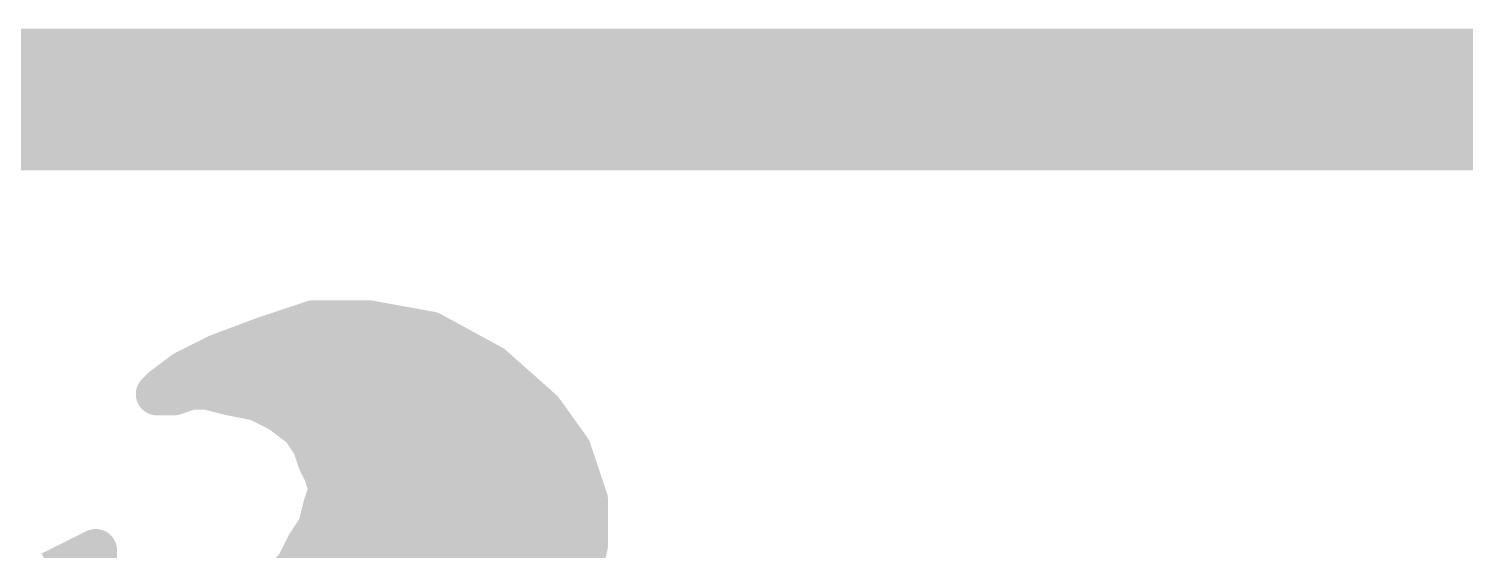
# Model space of a CAD drawing. Extents: x -15.2 to 25.5, y -11.4 to 25.5.
# Drawn here: x 10.045 to 12.619, y 24.592 to 25.527 of the extents above; entities that cross this region are included whole.
import ezdxf

# ---------------------------------------------------------------- set-up
doc = ezdxf.new("R2010")
doc.units = 0
for name, color, linetype in [('1', 12, 'CONTINUOUS'), ('16', 132, 'CONTINUOUS'), ('20', 53, 'CONTINUOUS'), ('22', 40, 'CONTINUOUS')]:
    doc.layers.add(name, color=color, linetype=linetype)

msp = doc.modelspace()

# ---------------------------------------------------------------- linework, layer by layer
at = {"layer": '1', "const_width": 0.254}
msp.add_lwpolyline([(0, 25.4), (25.4, 25.4)], dxfattribs=at)
at = {"layer": '16', "const_width": 0.254}
msp.add_lwpolyline([(0, 25.4), (25.4, 25.4)], dxfattribs=at)
at = {"layer": '20', "const_width": 0.2032}
msp.add_lwpolyline([(0, 25.4), (25.4, 25.4)], dxfattribs=at)
at = {"layer": '22', "const_width": 0.0762}
for points in [[(10.465, 24.972), (10.555, 25.002)], [(10.5298, 24.9936), (10.7012, 24.9936)], [(10.555, 25.002), (10.655, 25.002)], [(10.655, 25.002), (10.765, 24.982)], [(10.765, 24.982), (10.875, 24.922)], [(10.385, 24.942), (10.465, 24.972)], [(10.325, 24.912), (10.385, 24.942)], [(10.285, 24.882), (10.325, 24.912)], [(10.3358, 24.9174), (10.8802, 24.9174)], [(10.875, 24.922), (10.965, 24.842)], [(10.275, 24.872), (10.285, 24.882)], [(10.335, 24.882), (10.305, 24.872)], [(10.365, 24.882), (10.335, 24.882)], [(10.405, 24.872), (10.365, 24.882)], [(10.305, 24.872), (10.275, 24.872)], [(10.455, 24.862), (10.405, 24.872)], [(10.495, 24.842), (10.455, 24.862)], [(10.535, 24.812), (10.495, 24.842)], [(10.4961, 24.8412), (10.9656, 24.8412)], [(10.965, 24.842), (11.015, 24.772)], [(10.555, 24.782), (10.535, 24.812)], [(10.565, 24.752), (10.555, 24.782)], [(10.5607, 24.765), (11.0173, 24.765)], [(10.575, 24.732), (10.565, 24.752)], [(11.015, 24.772), (11.045, 24.682)], [(10.585, 24.702), (10.575, 24.732)], [(10.575, 24.672), (10.585, 24.702)], [(10.5806, 24.6888), (11.0427, 24.6888)], [(11.045, 24.682), (11.045, 24.602)], [(10.565, 24.632), (10.575, 24.672)], [(10.545, 24.602), (10.565, 24.632)], [(10.525, 24.562), (10.545, 24.602)], [(10.5521, 24.6126), (11.045, 24.6126)], [(11.045, 24.602), (11.025, 24.512)], [(10.085, 24.552), (10.165, 24.592)], [(10.165, 24.592), (10.165, 24.512)], [(10.495, 24.532), (10.525, 24.562)]]:
    msp.add_lwpolyline(points, dxfattribs=at)
at = {"layer": '22', "const_width": 0.0381}
for points in [[(10.5298, 25.0127, 1), (10.5298, 24.9746)], [(10.555, 25.0211, 1), (10.555, 24.983)], [(10.561, 24.9839, 1), (10.549, 25.0201)], [(10.6584, 25.0207, 1), (10.6516, 24.9833)], [(10.655, 24.983, 1), (10.655, 25.0211)], [(10.7012, 24.9746, 1), (10.7012, 25.0127)], [(10.7741, 24.9987, 1), (10.7559, 24.9653)], [(10.7616, 24.9633, 1), (10.7684, 25.0007)], [(10.459, 24.9901, 1), (10.471, 24.9539)], [(10.4717, 24.9542, 1), (10.4583, 24.9898)], [(10.3783, 24.9598, 1), (10.3917, 24.9242)], [(10.3935, 24.925, 1), (10.3765, 24.959)], [(10.3165, 24.929, 1), (10.3335, 24.895)], [(10.3364, 24.8968, 1), (10.3136, 24.9272)], [(10.3358, 24.9365, 1), (10.3358, 24.8984)], [(10.8877, 24.9362, 1), (10.8623, 24.9078)], [(10.8659, 24.9053, 1), (10.8841, 24.9387)], [(10.8802, 24.8984, 1), (10.8802, 24.9365)], [(10.2985, 24.8685, 1), (10.2715, 24.8955)], [(10.335, 24.9011, 1), (10.335, 24.863)], [(10.341, 24.8639, 1), (10.329, 24.9001)], [(10.3696, 24.9005, 1), (10.3604, 24.8635)], [(10.365, 24.863, 1), (10.365, 24.9011)], [(10.275, 24.891, 1), (10.275, 24.8529)], [(10.2615, 24.8855, 1), (10.2885, 24.8585)], [(10.2736, 24.8972, 1), (10.2964, 24.8668)], [(10.299, 24.8901, 1), (10.311, 24.8539)], [(10.305, 24.8529, 1), (10.305, 24.891)], [(10.4087, 24.8907, 1), (10.4013, 24.8533)], [(10.4004, 24.8535, 1), (10.4096, 24.8905)], [(10.4635, 24.879, 1), (10.4465, 24.845)], [(10.4513, 24.8433, 1), (10.4587, 24.8807)], [(10.5064, 24.8572, 1), (10.4836, 24.8268)], [(10.4961, 24.8603, 1), (10.4961, 24.8222)], [(10.4865, 24.825, 1), (10.5035, 24.859)], [(10.9805, 24.8531, 1), (10.9495, 24.8309)], [(10.9523, 24.8278, 1), (10.9777, 24.8562)], [(10.9656, 24.8222, 1), (10.9656, 24.8603)], [(10.5509, 24.8226, 1), (10.5191, 24.8014)], [(10.5236, 24.7968, 1), (10.5464, 24.8272)], [(10.5731, 24.788, 1), (10.5369, 24.776)], [(10.5391, 24.7714, 1), (10.5709, 24.7926)], [(10.5607, 24.7841, 1), (10.5607, 24.746)], [(10.582, 24.7605, 1), (10.548, 24.7435)], [(11.0331, 24.778, 1), (10.9969, 24.766)], [(10.9995, 24.7609, 1), (11.0305, 24.7831)], [(11.0173, 24.746, 1), (11.0173, 24.7841)], [(10.5469, 24.746, 1), (10.5831, 24.758)], [(10.5931, 24.738, 1), (10.5569, 24.726)], [(10.558, 24.7235, 1), (10.592, 24.7405)], [(10.6031, 24.696, 1), (10.5669, 24.708)], [(10.5806, 24.7079, 1), (10.5806, 24.6698)], [(10.5669, 24.696, 1), (10.6031, 24.708)], [(11.064, 24.682, 1), (11.0259, 24.682)], [(11.0427, 24.6698, 1), (11.0427, 24.7079)], [(10.5569, 24.678, 1), (10.5931, 24.666)], [(10.5935, 24.6674, 1), (10.5565, 24.6766)], [(11.0269, 24.676, 1), (11.0631, 24.688)], [(10.5809, 24.6214, 1), (10.5491, 24.6426)], [(10.562, 24.5935, 1), (10.528, 24.6105)], [(10.5521, 24.6317, 1), (10.5521, 24.5936)], [(10.5465, 24.6366, 1), (10.5835, 24.6274)], [(11.0636, 24.5979, 1), (11.0264, 24.6061)], [(11.045, 24.5936, 1), (11.045, 24.6317)], [(10.1841, 24.592, 1), (10.146, 24.592)], [(10.1735, 24.575, 1), (10.1565, 24.609)], [(10.5291, 24.6126, 1), (10.5609, 24.5914)], [(11.0259, 24.602, 1), (11.064, 24.602)], [(10.5385, 24.5485, 1), (10.5115, 24.5755)]]:
    msp.add_lwpolyline(points, format="xyb", dxfattribs=at)

doc.saveas('drawing.dxf')
